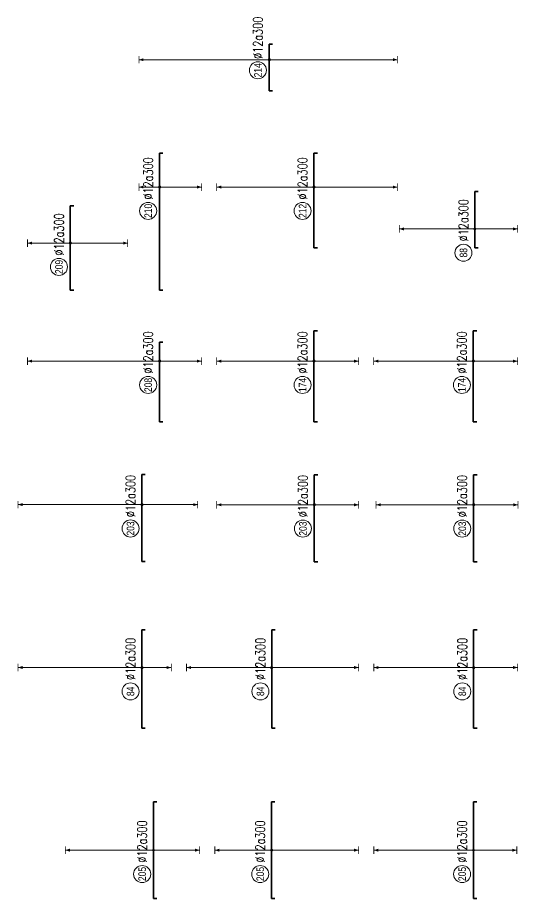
# Model space of a CAD drawing. Header units: millimetres. Extents: x -247377 to 927516, y -864259 to 155594.
# Drawn here: x 90999 to 117458, y -322100 to -275533 of the extents above; entities that cross this region are included whole.
import ezdxf
from ezdxf.enums import TextEntityAlignment as Align

# ---------------------------------------------------------------- set-up
doc = ezdxf.new("R2010")
doc.units = ezdxf.units.MM
doc.header["$MEASUREMENT"] = 0
for name, color, linetype, lineweight in [('NDC_S_DIM', 1, 'Continuous', 15), ('NDC_S_REBAR', 4, 'Continuous', 35), ('NDC_S_VN TEXT', 7, 'Continuous', 20)]:
    doc.layers.add(name, color=color, linetype=linetype, lineweight=lineweight)
doc.styles.add('ARIAL', font='arial.ttf', dxfattribs={"width": 0.8})
doc.styles.add('NDC_EN TXT', font='romans.shx', dxfattribs={"width": 0.8})

# ---------------------------------------------------------------- blocks, each defined once
blk = doc.blocks.new('*U327')
h = blk.add_hatch(color=6)
edge = h.paths.add_edge_path()
edge.add_arc((-2.99, 0), 0.3, 0, 360)
at = {"layer": 'NDC_S_DIM', "color": 8}
for q in [(-2.99, 23.3), (-2.99, -12.2)]:
    blk.add_line((-2.99, 0), q, dxfattribs=at)
for points in [[(-3.99, 23.3, 0.2, 0.2, 0), (-1.99, 23.3, 0, 0, 0)], [(-3.99, -12.2, 0.2, 0.2, 0), (-1.99, -12.2, 0, 0, 0)]]:
    blk.add_lwpolyline(points, format="xyseb", dxfattribs=at)
at = {"layer": 'NDC_S_DIM'}
blk.add_circle((-9.29, 3), 2.25, dxfattribs=at)
at = {"layer": 'NDC_S_DIM', "color": 6}
blk.add_circle((-2.99, 0), 0.3, dxfattribs=at)
at = {"layer": 'NDC_S_DIM', "color": 8}
for points in [[(-3.39, 22.1), (-2.99, 23.3), (-2.59, 22.1)], [(-3.39, -11), (-2.99, -12.2), (-2.59, -11)]]:
    blk.add_solid(points, dxfattribs=at)
at = {"layer": 'NDC_S_REBAR'}
for p, q in [((0, 0), (-15.73, 0)), ((-15.73, 0), (-15.73, -0.9)), ((0, 0), (9.77, 0)), ((9.77, 0), (9.77, -0.9)), ((-15.73, -0.9), (-15.73, -0.9)), ((9.77, -0.9), (9.77, -0.9))]:
    blk.add_line(p, q, dxfattribs=at)
at = {"layer": 'NDC_S_VN TEXT', "style": 'ARIAL', "width": 0.8}
blk.add_attdef('KHT', text='', height=2, dxfattribs=at).set_placement((-9.29, 3), align=Align.MIDDLE_CENTER)
at = {"layer": 'NDC_S_VN TEXT', "color": 3, "style": 'NDC_EN TXT', "width": 0.75}
blk.add_attdef('DKT', (-6.29, 1.75), '', height=2.5, dxfattribs=at)
blk = doc.blocks.new('*U328')
h = blk.add_hatch(color=6)
edge = h.paths.add_edge_path()
edge.add_arc((-2.99, 0), 0.3, 0, 360)
at = {"layer": 'NDC_S_DIM', "color": 8}
for q in [(-2.99, 32.73), (-2.99, -7.76)]:
    blk.add_line((-2.99, 0), q, dxfattribs=at)
for points in [[(-3.99, 32.73, 0.2, 0.2, 0), (-1.99, 32.73, 0, 0, 0)], [(-3.99, -7.76, 0.2, 0.2, 0), (-1.99, -7.76, 0, 0, 0)]]:
    blk.add_lwpolyline(points, format="xyseb", dxfattribs=at)
at = {"layer": 'NDC_S_DIM'}
blk.add_circle((-9.29, 3), 2.25, dxfattribs=at)
at = {"layer": 'NDC_S_DIM', "color": 6}
blk.add_circle((-2.99, 0), 0.3, dxfattribs=at)
at = {"layer": 'NDC_S_DIM', "color": 8}
for points in [[(-3.39, 31.53), (-2.99, 32.73), (-2.59, 31.53)], [(-3.39, -6.56), (-2.99, -7.76), (-2.59, -6.56)]]:
    blk.add_solid(points, dxfattribs=at)
at = {"layer": 'NDC_S_REBAR'}
for p, q in [((0, 0), (-19.01, 0)), ((-19.01, 0), (-19.01, -0.9)), ((0, 0), (6.99, 0)), ((6.99, 0), (6.99, -0.9)), ((-19.01, -0.9), (-19.01, -0.9)), ((6.99, -0.9), (6.99, -0.9))]:
    blk.add_line(p, q, dxfattribs=at)
at = {"layer": 'NDC_S_VN TEXT', "style": 'ARIAL', "width": 0.8}
blk.add_attdef('KHT', text='', height=2, dxfattribs=at).set_placement((-9.29, 3), align=Align.MIDDLE_CENTER)
at = {"layer": 'NDC_S_VN TEXT', "color": 3, "style": 'NDC_EN TXT', "width": 0.75}
blk.add_attdef('DKT', (-6.29, 1.75), '', height=2.5, dxfattribs=at)
blk = doc.blocks.new('*U336')
h = blk.add_hatch(color=6)
edge = h.paths.add_edge_path()
edge.add_arc((-2.99, 0), 0.3, 0, 360)
at = {"layer": 'NDC_S_DIM', "color": 8}
for q in [(-2.99, 32.73), (-2.99, -14.77)]:
    blk.add_line((-2.99, 0), q, dxfattribs=at)
for points in [[(-3.99, 32.73, 0.2, 0.2, 0), (-1.99, 32.73, 0, 0, 0)], [(-3.99, -14.77, 0.2, 0.2, 0), (-1.99, -14.77, 0, 0, 0)]]:
    blk.add_lwpolyline(points, format="xyseb", dxfattribs=at)
at = {"layer": 'NDC_S_DIM'}
blk.add_circle((-9.29, 3), 2.25, dxfattribs=at)
at = {"layer": 'NDC_S_DIM', "color": 6}
blk.add_circle((-2.99, 0), 0.3, dxfattribs=at)
at = {"layer": 'NDC_S_DIM', "color": 8}
for points in [[(-3.39, 31.53), (-2.99, 32.73), (-2.59, 31.53)], [(-3.39, -13.57), (-2.99, -14.77), (-2.59, -13.57)]]:
    blk.add_solid(points, dxfattribs=at)
at = {"layer": 'NDC_S_REBAR'}
for p, q in [((0, 0), (-18.05, 0)), ((-18.05, 0), (-18.05, -0.9)), ((0, 0), (4.96, 0)), ((4.96, 0), (4.96, -0.9)), ((-18.05, -0.9), (-18.05, -0.9)), ((4.96, -0.9), (4.96, -0.9))]:
    blk.add_line(p, q, dxfattribs=at)
at = {"layer": 'NDC_S_VN TEXT', "style": 'ARIAL', "width": 0.8}
blk.add_attdef('KHT', text='', height=2, dxfattribs=at).set_placement((-9.29, 3), align=Align.MIDDLE_CENTER)
at = {"layer": 'NDC_S_VN TEXT', "color": 3, "style": 'NDC_EN TXT', "width": 0.75}
blk.add_attdef('DKT', (-6.29, 1.75), '', height=2.5, dxfattribs=at)
blk = doc.blocks.new('*U332')
h = blk.add_hatch(color=6)
edge = h.paths.add_edge_path()
edge.add_arc((-2.99, 0), 0.3, 0, 360)
at = {"layer": 'NDC_S_DIM', "color": 8}
for q in [(-2.99, 34.89), (-2.99, -11.11)]:
    blk.add_line((-2.99, 0), q, dxfattribs=at)
for points in [[(-3.99, 34.89, 0.2, 0.2, 0), (-1.99, 34.89, 0, 0, 0)], [(-3.99, -11.11, 0.2, 0.2, 0), (-1.99, -11.11, 0, 0, 0)]]:
    blk.add_lwpolyline(points, format="xyseb", dxfattribs=at)
at = {"layer": 'NDC_S_DIM'}
blk.add_circle((-9.29, 3), 2.25, dxfattribs=at)
at = {"layer": 'NDC_S_DIM', "color": 6}
blk.add_circle((-2.99, 0), 0.3, dxfattribs=at)
at = {"layer": 'NDC_S_DIM', "color": 8}
for points in [[(-3.39, 33.69), (-2.99, 34.89), (-2.59, 33.69)], [(-3.39, -9.91), (-2.99, -11.11), (-2.59, -9.91)]]:
    blk.add_solid(points, dxfattribs=at)
at = {"layer": 'NDC_S_REBAR'}
for p, q in [((0, 0), (-19.01, 0)), ((-19.01, 0), (-19.01, -0.9)), ((0, 0), (1.99, 0)), ((1.99, 0), (1.99, -0.9)), ((-19.01, -0.9), (-19.01, -0.9)), ((1.99, -0.9), (1.99, -0.9))]:
    blk.add_line(p, q, dxfattribs=at)
at = {"layer": 'NDC_S_VN TEXT', "style": 'ARIAL', "width": 0.8}
blk.add_attdef('KHT', text='', height=2, dxfattribs=at).set_placement((-9.29, 3), align=Align.MIDDLE_CENTER)
at = {"layer": 'NDC_S_VN TEXT', "color": 3, "style": 'NDC_EN TXT', "width": 0.75}
blk.add_attdef('DKT', (-6.29, 1.75), '', height=2.5, dxfattribs=at)
blk = doc.blocks.new('*U333')
h = blk.add_hatch(color=6)
edge = h.paths.add_edge_path()
edge.add_arc((-2.99, 0), 0.3, 0, 360)
at = {"layer": 'NDC_S_DIM', "color": 8}
for q in [(-2.99, 5.44), (-2.99, -11.11)]:
    blk.add_line((-2.99, 0), q, dxfattribs=at)
for points in [[(-3.99, 5.44, 0.2, 0.2, 0), (-1.99, 5.44, 0, 0, 0)], [(-3.99, -11.11, 0.2, 0.2, 0), (-1.99, -11.11, 0, 0, 0)]]:
    blk.add_lwpolyline(points, format="xyseb", dxfattribs=at)
at = {"layer": 'NDC_S_DIM'}
blk.add_circle((-9.29, 3), 2.25, dxfattribs=at)
at = {"layer": 'NDC_S_DIM', "color": 6}
blk.add_circle((-2.99, 0), 0.3, dxfattribs=at)
at = {"layer": 'NDC_S_DIM', "color": 8}
for points in [[(-3.39, 4.24), (-2.99, 5.44), (-2.59, 4.24)], [(-3.39, -9.91), (-2.99, -11.11), (-2.59, -9.91)]]:
    blk.add_solid(points, dxfattribs=at)
at = {"layer": 'NDC_S_REBAR'}
for p, q in [((0, 0), (-30.28, 0)), ((-30.28, 0), (-30.28, -0.9)), ((0, 0), (5.99, 0)), ((5.99, 0), (5.99, -0.9)), ((-30.28, -0.9), (-30.28, -0.9)), ((5.99, -0.9), (5.99, -0.9))]:
    blk.add_line(p, q, dxfattribs=at)
at = {"layer": 'NDC_S_VN TEXT', "style": 'ARIAL', "width": 0.8}
blk.add_attdef('KHT', text='', height=2, dxfattribs=at).set_placement((-9.29, 3), align=Align.MIDDLE_CENTER)
at = {"layer": 'NDC_S_VN TEXT', "color": 3, "style": 'NDC_EN TXT', "width": 0.75}
blk.add_attdef('DKT', (-6.29, 1.75), '', height=2.5, dxfattribs=at)
blk = doc.blocks.new('*U331')
h = blk.add_hatch(color=6)
edge = h.paths.add_edge_path()
edge.add_arc((-2.99, 0), 0.3, 0, 360)
at = {"layer": 'NDC_S_DIM', "color": 8}
for q in [(-2.99, 25.69), (-2.99, -22.06)]:
    blk.add_line((-2.99, 0), q, dxfattribs=at)
for points in [[(-3.99, 25.69, 0.2, 0.2, 0), (-1.99, 25.69, 0, 0, 0)], [(-3.99, -22.06, 0.2, 0.2, 0), (-1.99, -22.06, 0, 0, 0)]]:
    blk.add_lwpolyline(points, format="xyseb", dxfattribs=at)
at = {"layer": 'NDC_S_DIM'}
blk.add_circle((-9.29, 3), 2.25, dxfattribs=at)
at = {"layer": 'NDC_S_DIM', "color": 6}
blk.add_circle((-2.99, 0), 0.3, dxfattribs=at)
at = {"layer": 'NDC_S_DIM', "color": 8}
for points in [[(-3.39, 24.49), (-2.99, 25.69), (-2.59, 24.49)], [(-3.39, -20.86), (-2.99, -22.06), (-2.59, -20.86)]]:
    blk.add_solid(points, dxfattribs=at)
at = {"layer": 'NDC_S_REBAR'}
for p, q in [((0, 0), (-19.01, 0)), ((-19.01, 0), (-19.01, -0.9)), ((0, 0), (5.99, 0)), ((5.99, 0), (5.99, -0.9)), ((-19.01, -0.9), (-19.01, -0.9)), ((5.99, -0.9), (5.99, -0.9))]:
    blk.add_line(p, q, dxfattribs=at)
at = {"layer": 'NDC_S_VN TEXT', "style": 'ARIAL', "width": 0.8}
blk.add_attdef('KHT', text='', height=2, dxfattribs=at).set_placement((-9.29, 3), align=Align.MIDDLE_CENTER)
at = {"layer": 'NDC_S_VN TEXT', "color": 3, "style": 'NDC_EN TXT', "width": 0.75}
blk.add_attdef('DKT', (-6.29, 1.75), '', height=2.5, dxfattribs=at)
blk = doc.blocks.new('*U330')
h = blk.add_hatch(color=6)
edge = h.paths.add_edge_path()
edge.add_arc((-2.99, 0), 0.3, 0, 360)
at = {"layer": 'NDC_S_DIM', "color": 8}
for q in [(-2.99, 25.69), (-2.99, -11.81)]:
    blk.add_line((-2.99, 0), q, dxfattribs=at)
for points in [[(-3.99, 25.69, 0.2, 0.2, 0), (-1.99, 25.69, 0, 0, 0)], [(-3.99, -11.81, 0.2, 0.2, 0), (-1.99, -11.81, 0, 0, 0)]]:
    blk.add_lwpolyline(points, format="xyseb", dxfattribs=at)
at = {"layer": 'NDC_S_DIM'}
blk.add_circle((-9.29, 3), 2.25, dxfattribs=at)
at = {"layer": 'NDC_S_DIM', "color": 6}
blk.add_circle((-2.99, 0), 0.3, dxfattribs=at)
at = {"layer": 'NDC_S_DIM', "color": 8}
for points in [[(-3.39, 24.49), (-2.99, 25.69), (-2.59, 24.49)], [(-3.39, -10.61), (-2.99, -11.81), (-2.59, -10.61)]]:
    blk.add_solid(points, dxfattribs=at)
at = {"layer": 'NDC_S_REBAR'}
for p, q in [((0, 0), (-19.01, 0)), ((-19.01, 0), (-19.01, -0.9)), ((0, 0), (4.99, 0)), ((4.99, 0), (4.99, -0.9)), ((-19.01, -0.9), (-19.01, -0.9)), ((4.99, -0.9), (4.99, -0.9))]:
    blk.add_line(p, q, dxfattribs=at)
at = {"layer": 'NDC_S_VN TEXT', "style": 'ARIAL', "width": 0.8}
blk.add_attdef('KHT', text='', height=2, dxfattribs=at).set_placement((-9.29, 3), align=Align.MIDDLE_CENTER)
at = {"layer": 'NDC_S_VN TEXT', "color": 3, "style": 'NDC_EN TXT', "width": 0.75}
blk.add_attdef('DKT', (-6.29, 1.75), '', height=2.5, dxfattribs=at)
blk = doc.blocks.new('*U334')
h = blk.add_hatch(color=6)
edge = h.paths.add_edge_path()
edge.add_arc((-2.99, 0), 0.3, 0, 360)
at = {"layer": 'NDC_S_DIM', "color": 8}
for q in [(-2.99, 11.32), (-2.99, -15.18)]:
    blk.add_line((-2.99, 0), q, dxfattribs=at)
for points in [[(-3.99, 11.32, 0.2, 0.2, 0), (-1.99, 11.32, 0, 0, 0)], [(-3.99, -15.18, 0.2, 0.2, 0), (-1.99, -15.18, 0, 0, 0)]]:
    blk.add_lwpolyline(points, format="xyseb", dxfattribs=at)
at = {"layer": 'NDC_S_DIM'}
blk.add_circle((-9.29, 3), 2.25, dxfattribs=at)
at = {"layer": 'NDC_S_DIM', "color": 6}
blk.add_circle((-2.99, 0), 0.3, dxfattribs=at)
at = {"layer": 'NDC_S_DIM', "color": 8}
for points in [[(-3.39, 10.12), (-2.99, 11.32), (-2.59, 10.12)], [(-3.39, -13.98), (-2.99, -15.18), (-2.59, -13.98)]]:
    blk.add_solid(points, dxfattribs=at)
at = {"layer": 'NDC_S_REBAR'}
for p, q in [((0, 0), (-15.47, 0)), ((-15.47, 0), (-15.47, -0.9)), ((0, 0), (6.88, 0)), ((6.88, 0), (6.88, -0.9)), ((-15.47, -0.9), (-15.47, -0.9)), ((6.88, -0.9), (6.88, -0.9))]:
    blk.add_line(p, q, dxfattribs=at)
at = {"layer": 'NDC_S_VN TEXT', "style": 'ARIAL', "width": 0.8}
blk.add_attdef('KHT', text='', height=2, dxfattribs=at).set_placement((-9.29, 3), align=Align.MIDDLE_CENTER)
at = {"layer": 'NDC_S_VN TEXT', "color": 3, "style": 'NDC_EN TXT', "width": 0.75}
blk.add_attdef('DKT', (-6.29, 1.75), '', height=2.5, dxfattribs=at)
blk = doc.blocks.new('*U335')
h = blk.add_hatch(color=6)
edge = h.paths.add_edge_path()
edge.add_arc((5.38, 0), 0.3, 0, 360)
at = {"layer": 'NDC_S_DIM', "color": 8}
for q in [(5.38, 34.43), (5.38, -33.87)]:
    blk.add_line((5.38, 0), q, dxfattribs=at)
for points in [[(4.38, 34.43, 0.2, 0.2, 0), (6.38, 34.43, 0, 0, 0)], [(4.38, -33.87, 0.2, 0.2, 0), (6.38, -33.87, 0, 0, 0)]]:
    blk.add_lwpolyline(points, format="xyseb", dxfattribs=at)
at = {"layer": 'NDC_S_DIM'}
blk.add_circle((2.58, 3), 2.25, dxfattribs=at)
at = {"layer": 'NDC_S_DIM', "color": 6}
blk.add_circle((5.38, 0), 0.3, dxfattribs=at)
at = {"layer": 'NDC_S_DIM', "color": 8}
for points in [[(4.98, 33.23), (5.38, 34.43), (5.78, 33.23)], [(4.98, -32.67), (5.38, -33.87), (5.78, -32.67)]]:
    blk.add_solid(points, dxfattribs=at)
at = {"layer": 'NDC_S_REBAR'}
for p, q in [((0, 0), (-2.83, 0)), ((-2.83, 0), (-2.83, -0.9)), ((0, 0), (9.52, 0)), ((9.52, 0), (9.52, -0.9)), ((-2.83, -0.9), (-2.83, -0.9)), ((9.52, -0.9), (9.52, -0.9))]:
    blk.add_line(p, q, dxfattribs=at)
at = {"layer": 'NDC_S_VN TEXT', "style": 'ARIAL', "width": 0.8}
blk.add_attdef('KHT', text='', height=2, dxfattribs=at).set_placement((2.58, 3), align=Align.MIDDLE_CENTER)
at = {"layer": 'NDC_S_VN TEXT', "color": 3, "style": 'NDC_EN TXT', "width": 0.75}
blk.add_attdef('DKT', (5.58, 1.75), '', height=2.5, dxfattribs=at)
blk = doc.blocks.new('*U343')
h = blk.add_hatch(color=6)
edge = h.paths.add_edge_path()
edge.add_arc((-2.99, 0), 0.3, 0, 360)
at = {"layer": 'NDC_S_DIM', "color": 8}
for q in [(-2.99, 15), (-2.99, -23)]:
    blk.add_line((-2.99, 0), q, dxfattribs=at)
for points in [[(-3.99, 15, 0.2, 0.2, 0), (-1.99, 15, 0, 0, 0)], [(-3.99, -23, 0.2, 0.2, 0), (-1.99, -23, 0, 0, 0)]]:
    blk.add_lwpolyline(points, format="xyseb", dxfattribs=at)
at = {"layer": 'NDC_S_DIM'}
blk.add_circle((-9.29, 3), 2.25, dxfattribs=at)
at = {"layer": 'NDC_S_DIM', "color": 6}
blk.add_circle((-2.99, 0), 0.3, dxfattribs=at)
at = {"layer": 'NDC_S_DIM', "color": 8}
for points in [[(-3.39, 13.8), (-2.99, 15), (-2.59, 13.8)], [(-3.39, -21.8), (-2.99, -23), (-2.59, -21.8)]]:
    blk.add_solid(points, dxfattribs=at)
at = {"layer": 'NDC_S_REBAR'}
for p, q in [((0, 0), (-15.73, 0)), ((-15.73, 0), (-15.73, -0.9)), ((0, 0), (9.77, 0)), ((9.77, 0), (9.77, -0.9)), ((-15.73, -0.9), (-15.73, -0.9)), ((9.77, -0.9), (9.77, -0.9))]:
    blk.add_line(p, q, dxfattribs=at)
at = {"layer": 'NDC_S_VN TEXT', "style": 'ARIAL', "width": 0.8}
blk.add_attdef('KHT', text='', height=2, dxfattribs=at).set_placement((-9.29, 3), align=Align.MIDDLE_CENTER)
at = {"layer": 'NDC_S_VN TEXT', "color": 3, "style": 'NDC_EN TXT', "width": 0.75}
blk.add_attdef('DKT', (-6.29, 1.75), '', height=2.5, dxfattribs=at)
blk = doc.blocks.new('*U344')
h = blk.add_hatch(color=6)
edge = h.paths.add_edge_path()
edge.add_arc((-2.99, 0), 0.3, 0, 360)
at = {"layer": 'NDC_S_DIM', "color": 8}
for q in [(-2.99, 22.52), (-2.99, -22.96)]:
    blk.add_line((-2.99, 0), q, dxfattribs=at)
for points in [[(-3.99, 22.52, 0.2, 0.2, 0), (-1.99, 22.52, 0, 0, 0)], [(-3.99, -22.96, 0.2, 0.2, 0), (-1.99, -22.96, 0, 0, 0)]]:
    blk.add_lwpolyline(points, format="xyseb", dxfattribs=at)
at = {"layer": 'NDC_S_DIM'}
blk.add_circle((-9.29, 3), 2.25, dxfattribs=at)
at = {"layer": 'NDC_S_DIM', "color": 6}
blk.add_circle((-2.99, 0), 0.3, dxfattribs=at)
at = {"layer": 'NDC_S_DIM', "color": 8}
for points in [[(-3.39, 21.32), (-2.99, 22.52), (-2.59, 21.32)], [(-3.39, -21.76), (-2.99, -22.96), (-2.59, -21.76)]]:
    blk.add_solid(points, dxfattribs=at)
at = {"layer": 'NDC_S_REBAR'}
for p, q in [((0, 0), (-19.01, 0)), ((-19.01, 0), (-19.01, -0.9)), ((0, 0), (6.99, 0)), ((6.99, 0), (6.99, -0.9)), ((-19.01, -0.9), (-19.01, -0.9)), ((6.99, -0.9), (6.99, -0.9))]:
    blk.add_line(p, q, dxfattribs=at)
at = {"layer": 'NDC_S_VN TEXT', "style": 'ARIAL', "width": 0.8}
blk.add_attdef('KHT', text='', height=2, dxfattribs=at).set_placement((-9.29, 3), align=Align.MIDDLE_CENTER)
at = {"layer": 'NDC_S_VN TEXT', "color": 3, "style": 'NDC_EN TXT', "width": 0.75}
blk.add_attdef('DKT', (-6.29, 1.75), '', height=2.5, dxfattribs=at)
blk = doc.blocks.new('*U345')
h = blk.add_hatch(color=6)
edge = h.paths.add_edge_path()
edge.add_arc((-2.99, 0), 0.3, 0, 360)
at = {"layer": 'NDC_S_DIM', "color": 8}
for q in [(-2.99, 25.77), (-2.99, -11.73)]:
    blk.add_line((-2.99, 0), q, dxfattribs=at)
for points in [[(-3.99, 25.77, 0.2, 0.2, 0), (-1.99, 25.77, 0, 0, 0)], [(-3.99, -11.73, 0.2, 0.2, 0), (-1.99, -11.73, 0, 0, 0)]]:
    blk.add_lwpolyline(points, format="xyseb", dxfattribs=at)
at = {"layer": 'NDC_S_DIM'}
blk.add_circle((-9.29, 3), 2.25, dxfattribs=at)
at = {"layer": 'NDC_S_DIM', "color": 6}
blk.add_circle((-2.99, 0), 0.3, dxfattribs=at)
at = {"layer": 'NDC_S_DIM', "color": 8}
for points in [[(-3.39, 24.57), (-2.99, 25.77), (-2.59, 24.57)], [(-3.39, -10.53), (-2.99, -11.73), (-2.59, -10.53)]]:
    blk.add_solid(points, dxfattribs=at)
at = {"layer": 'NDC_S_REBAR'}
for p, q in [((0, 0), (-18.05, 0)), ((-18.05, 0), (-18.05, -0.9)), ((0, 0), (4.96, 0)), ((4.96, 0), (4.96, -0.9)), ((-18.05, -0.9), (-18.05, -0.9)), ((4.96, -0.9), (4.96, -0.9))]:
    blk.add_line(p, q, dxfattribs=at)
at = {"layer": 'NDC_S_VN TEXT', "style": 'ARIAL', "width": 0.8}
blk.add_attdef('KHT', text='', height=2, dxfattribs=at).set_placement((-9.29, 3), align=Align.MIDDLE_CENTER)
at = {"layer": 'NDC_S_VN TEXT', "color": 3, "style": 'NDC_EN TXT', "width": 0.75}
blk.add_attdef('DKT', (-6.29, 1.75), '', height=2.5, dxfattribs=at)
blk = doc.blocks.new('*U348')
h = blk.add_hatch(color=6)
edge = h.paths.add_edge_path()
edge.add_arc((-2.99, 0), 0.3, 0, 360)
at = {"layer": 'NDC_S_DIM', "color": 8}
for q in [(-2.99, 26.34), (-2.99, -11.46)]:
    blk.add_line((-2.99, 0), q, dxfattribs=at)
for points in [[(-3.99, 26.34, 0.2, 0.2, 0), (-1.99, 26.34, 0, 0, 0)], [(-3.99, -11.46, 0.2, 0.2, 0), (-1.99, -11.46, 0, 0, 0)]]:
    blk.add_lwpolyline(points, format="xyseb", dxfattribs=at)
at = {"layer": 'NDC_S_DIM'}
blk.add_circle((-9.29, 3), 2.25, dxfattribs=at)
at = {"layer": 'NDC_S_DIM', "color": 6}
blk.add_circle((-2.99, 0), 0.3, dxfattribs=at)
at = {"layer": 'NDC_S_DIM', "color": 8}
for points in [[(-3.39, 25.14), (-2.99, 26.34), (-2.59, 25.14)], [(-3.39, -10.26), (-2.99, -11.46), (-2.59, -10.26)]]:
    blk.add_solid(points, dxfattribs=at)
at = {"layer": 'NDC_S_REBAR'}
for p, q in [((0, 0), (-15.73, 0)), ((-15.73, 0), (-15.73, -0.9)), ((0, 0), (9.77, 0)), ((9.77, 0), (9.77, -0.9)), ((-15.73, -0.9), (-15.73, -0.9)), ((9.77, -0.9), (9.77, -0.9))]:
    blk.add_line(p, q, dxfattribs=at)
at = {"layer": 'NDC_S_VN TEXT', "style": 'ARIAL', "width": 0.8}
blk.add_attdef('KHT', text='', height=2, dxfattribs=at).set_placement((-9.29, 3), align=Align.MIDDLE_CENTER)
at = {"layer": 'NDC_S_VN TEXT', "color": 3, "style": 'NDC_EN TXT', "width": 0.75}
blk.add_attdef('DKT', (-6.29, 1.75), '', height=2.5, dxfattribs=at)
blk = doc.blocks.new('*U349')
h = blk.add_hatch(color=6)
edge = h.paths.add_edge_path()
edge.add_arc((-2.99, 0), 0.3, 0, 360)
at = {"layer": 'NDC_S_DIM', "color": 8}
for q in [(-2.99, 26.38), (-2.99, -11.62)]:
    blk.add_line((-2.99, 0), q, dxfattribs=at)
for points in [[(-3.99, 26.38, 0.2, 0.2, 0), (-1.99, 26.38, 0, 0, 0)], [(-3.99, -11.62, 0.2, 0.2, 0), (-1.99, -11.62, 0, 0, 0)]]:
    blk.add_lwpolyline(points, format="xyseb", dxfattribs=at)
at = {"layer": 'NDC_S_DIM'}
blk.add_circle((-9.29, 3), 2.25, dxfattribs=at)
at = {"layer": 'NDC_S_DIM', "color": 6}
blk.add_circle((-2.99, 0), 0.3, dxfattribs=at)
at = {"layer": 'NDC_S_DIM', "color": 8}
for points in [[(-3.39, 25.18), (-2.99, 26.38), (-2.59, 25.18)], [(-3.39, -10.42), (-2.99, -11.62), (-2.59, -10.42)]]:
    blk.add_solid(points, dxfattribs=at)
at = {"layer": 'NDC_S_REBAR'}
for p, q in [((0, 0), (-19.01, 0)), ((-19.01, 0), (-19.01, -0.9)), ((0, 0), (6.99, 0)), ((6.99, 0), (6.99, -0.9)), ((-19.01, -0.9), (-19.01, -0.9)), ((6.99, -0.9), (6.99, -0.9))]:
    blk.add_line(p, q, dxfattribs=at)
at = {"layer": 'NDC_S_VN TEXT', "style": 'ARIAL', "width": 0.8}
blk.add_attdef('KHT', text='', height=2, dxfattribs=at).set_placement((-9.29, 3), align=Align.MIDDLE_CENTER)
at = {"layer": 'NDC_S_VN TEXT', "color": 3, "style": 'NDC_EN TXT', "width": 0.75}
blk.add_attdef('DKT', (-6.29, 1.75), '', height=2.5, dxfattribs=at)
blk = doc.blocks.new('*U351')
h = blk.add_hatch(color=6)
edge = h.paths.add_edge_path()
edge.add_arc((-2.99, 0), 0.3, 0, 360)
at = {"layer": 'NDC_S_DIM', "color": 8}
for q in [(-2.99, 26.29), (-2.99, -11.71)]:
    blk.add_line((-2.99, 0), q, dxfattribs=at)
for points in [[(-3.99, 26.29, 0.2, 0.2, 0), (-1.99, 26.29, 0, 0, 0)], [(-3.99, -11.71, 0.2, 0.2, 0), (-1.99, -11.71, 0, 0, 0)]]:
    blk.add_lwpolyline(points, format="xyseb", dxfattribs=at)
at = {"layer": 'NDC_S_DIM'}
blk.add_circle((-9.29, 3), 2.25, dxfattribs=at)
at = {"layer": 'NDC_S_DIM', "color": 6}
blk.add_circle((-2.99, 0), 0.3, dxfattribs=at)
at = {"layer": 'NDC_S_DIM', "color": 8}
for points in [[(-3.39, 25.09), (-2.99, 26.29), (-2.59, 25.09)], [(-3.39, -10.51), (-2.99, -11.71), (-2.59, -10.51)]]:
    blk.add_solid(points, dxfattribs=at)
at = {"layer": 'NDC_S_REBAR'}
for p, q in [((0, 0), (-19.01, 0)), ((-19.01, 0), (-19.01, -0.9)), ((0, 0), (4.99, 0)), ((4.99, 0), (4.99, -0.9)), ((-19.01, -0.9), (-19.01, -0.9)), ((4.99, -0.9), (4.99, -0.9))]:
    blk.add_line(p, q, dxfattribs=at)
at = {"layer": 'NDC_S_VN TEXT', "style": 'ARIAL', "width": 0.8}
blk.add_attdef('KHT', text='', height=2, dxfattribs=at).set_placement((-9.29, 3), align=Align.MIDDLE_CENTER)
at = {"layer": 'NDC_S_VN TEXT', "color": 3, "style": 'NDC_EN TXT', "width": 0.75}
blk.add_attdef('DKT', (-6.29, 1.75), '', height=2.5, dxfattribs=at)
blk = doc.blocks.new('*U352')
h = blk.add_hatch(color=6)
edge = h.paths.add_edge_path()
edge.add_arc((-2.99, 0), 0.3, 0, 360)
at = {"layer": 'NDC_S_DIM', "color": 8}
for q in [(-2.99, 19.94), (-2.99, -11.31)]:
    blk.add_line((-2.99, 0), q, dxfattribs=at)
for points in [[(-3.99, 19.94, 0.2, 0.2, 0), (-1.99, 19.94, 0, 0, 0)], [(-3.99, -11.31, 0.2, 0.2, 0), (-1.99, -11.31, 0, 0, 0)]]:
    blk.add_lwpolyline(points, format="xyseb", dxfattribs=at)
at = {"layer": 'NDC_S_DIM'}
blk.add_circle((-9.29, 3), 2.25, dxfattribs=at)
at = {"layer": 'NDC_S_DIM', "color": 6}
blk.add_circle((-2.99, 0), 0.3, dxfattribs=at)
at = {"layer": 'NDC_S_DIM', "color": 8}
for points in [[(-3.39, 18.74), (-2.99, 19.94), (-2.59, 18.74)], [(-3.39, -10.11), (-2.99, -11.31), (-2.59, -10.11)]]:
    blk.add_solid(points, dxfattribs=at)
at = {"layer": 'NDC_S_REBAR'}
for p, q in [((0, 0), (-7.97, 0)), ((-7.97, 0), (-7.97, -0.9)), ((0, 0), (6.88, 0)), ((6.88, 0), (6.88, -0.9)), ((-7.97, -0.9), (-7.97, -0.9)), ((6.88, -0.9), (6.88, -0.9))]:
    blk.add_line(p, q, dxfattribs=at)
at = {"layer": 'NDC_S_VN TEXT', "style": 'ARIAL', "width": 0.8}
blk.add_attdef('KHT', text='', height=2, dxfattribs=at).set_placement((-9.29, 3), align=Align.MIDDLE_CENTER)
at = {"layer": 'NDC_S_VN TEXT', "color": 3, "style": 'NDC_EN TXT', "width": 0.75}
blk.add_attdef('DKT', (-6.29, 1.75), '', height=2.5, dxfattribs=at)

msp = doc.modelspace()

# ---------------------------------------------------------------- block references
at = {"xscale": 200, "yscale": 200, "zscale": 200, "rotation": 90}
for name, p, values in [('*U335', (104294.6, -278834), {'KHT': '214', 'DKT': '%%C12a300'}), ('*U333', (98497.2, -283893.4), {'KHT': '210', 'DKT': '%%C12a300'}), ('*U331', (106656.7, -283894.4), {'KHT': '212', 'DKT': '%%C12a300'}), ('*U352', (115156.3, -286106.5), {'KHT': '88', 'DKT': '%%C12a300'}), ('*U334', (93782.8, -286856.5), {'KHT': '209', 'DKT': '%%C12a300'}), ('*U332', (98497.2, -293097.1), {'KHT': '208', 'DKT': '%%C12a300'}), ('*U330', (106656.7, -293097.1), {'KHT': '174', 'DKT': '%%C12a300'}), ('*U351', (115076, -293097.1), {'KHT': '174', 'DKT': '%%C12a300'}), ('*U336', (97564, -300685.4), {'KHT': '203', 'DKT': '%%C12a300'}), ('*U345', (106673.4, -300692), {'KHT': '203', 'DKT': '%%C12a300'}), ('*U345', (115092.7, -300692), {'KHT': '203', 'DKT': '%%C12a300'}), ('*U328', (97564, -309297.1), {'KHT': '84', 'DKT': '%%C12a300'}), ('*U344', (104426.4, -309297.1), {'KHT': '84', 'DKT': '%%C12a300'}), ('*U349', (115095, -309297.1), {'KHT': '84', 'DKT': '%%C12a300'}), ('*U327', (98179.2, -318954), {'KHT': '205', 'DKT': '%%C12a300'}), ('*U343', (104418.2, -318954), {'KHT': '205', 'DKT': '%%C12a300'}), ('*U348', (115086.8, -318954), {'KHT': '205', 'DKT': '%%C12a300'})]:
    msp.add_blockref(name, p, dxfattribs=at).add_auto_attribs(values)

doc.saveas('drawing.dxf')
